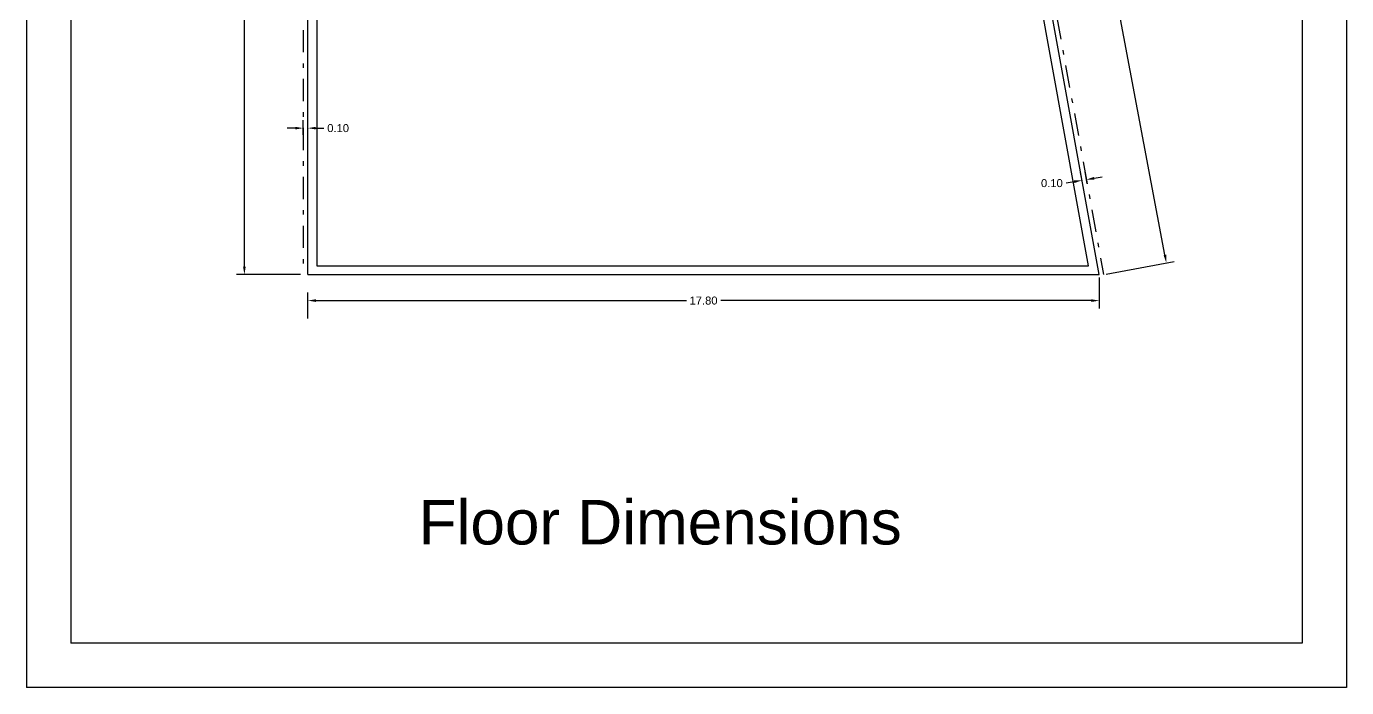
# Model space of a CAD drawing. Header units: metres. Extents: x 118 to 385, y 94 to 136.
# Drawn here: x 179.85 to 209.55, y 93.69 to 108.56 of the extents above; entities that cross this region are included whole.
import ezdxf

# ---------------------------------------------------------------- set-up
doc = ezdxf.new("R2010")
doc.units = ezdxf.units.M
doc.header["$MEASUREMENT"] = 0
doc.linetypes.add('DASHDOT', pattern=[1, 0.5, -0.25, 0, -0.25])
doc.layers.add('Dimention', color=8, linetype='Continuous')
doc.layers.add('Engheta', color=1, linetype='DASHDOT')
doc.styles.get("Standard").update_dxf_attribs({"font": 'arial.ttf'})
doc.dimstyles.get("Standard").update_dxf_attribs({"dimtxt": 0.18, "dimasz": 0.18, "dimexe": 0.18, "dimexo": 0.0625, "dimgap": 0.09, "dimtad": 0, "dimtih": 1, "dimtoh": 1, "dimdec": 4, "dimzin": 0, "dimdsep": 46, "dimtxsty": 'Standard', "dimcen": 0.09, "dimadec": 0, "dimazin": 0, "dimtfac": 1, "dimtdec": 4, "dimtofl": 0, "dimtmove": 0, "dimatfit": 3, "dimfxl": 1, "dimtolj": 1, "dimtzin": 0, "dimarcsym": 0})

# ---------------------------------------------------------------- blocks, each defined once
blk = doc.blocks.new('*D179')
at = {"layer": 'Defpoints', "color": 0, "transparency": 16777216}
for p in [(184.754, 124.975), (185.548, 124.975), (186.083, 102.975)]:
    blk.add_point(p, dxfattribs=at)
at = {"layer": 'Dimention', "color": 0, "lineweight": -2, "transparency": 16777216}
for p, q in [((185.485, 124.975), (184.574, 124.975)), ((184.754, 124.795), (184.754, 114.157)), ((184.754, 103.155), (184.754, 113.793)), ((186.02, 102.975), (184.574, 102.975))]:
    blk.add_line(p, q, dxfattribs=at)
at = {"layer": 'Dimention', "color": 0, "transparency": 16777216}
for points in [[(184.724, 124.795), (184.784, 124.795), (184.754, 124.975)], [(184.724, 103.155), (184.784, 103.155), (184.754, 102.975)]]:
    blk.add_solid(points, dxfattribs=at)
at = {"layer": 'Dimention', "color": 0, "transparency": 16777216, "insert": (184.754, 113.975), "char_height": 0.18, "attachment_point": 5}
blk.add_mtext('\\A1;22.00', dxfattribs=at)
blk = doc.blocks.new('*D185')
at = {"layer": 'Defpoints', "color": 0, "transparency": 16777216}
for p in [(200.083, 124.975), (205.495, 103.24), (204.083, 102.975)]:
    blk.add_point(p, dxfattribs=at)
at = {"layer": 'Dimention', "color": 0, "lineweight": -2, "transparency": 16777216}
for p, q in [((200.144, 124.986), (201.554, 125.251)), ((201.41, 125.041), (203.402, 114.411)), ((205.462, 103.417), (203.47, 114.047)), ((204.144, 102.986), (205.672, 103.273))]:
    blk.add_line(p, q, dxfattribs=at)
at = {"layer": 'Dimention', "color": 0, "transparency": 16777216}
for points in [[(201.44, 125.046), (201.381, 125.035), (201.377, 125.217)], [(205.492, 103.422), (205.433, 103.411), (205.495, 103.24)]]:
    blk.add_solid(points, dxfattribs=at)
at = {"layer": 'Dimention', "color": 0, "transparency": 16777216, "insert": (203.436, 114.229), "char_height": 0.18, "attachment_point": 5}
blk.add_mtext('\\A1;22.36', dxfattribs=at)
blk = doc.blocks.new('*D186')
at = {"layer": 'Defpoints', "color": 0, "transparency": 16777216}
for p in [(203.986, 102.975), (203.986, 102.391), (186.182, 101.927)]:
    blk.add_point(p, dxfattribs=at)
at = {"layer": 'Dimention', "color": 0, "lineweight": -2, "transparency": 16777216}
for p, q in [((203.986, 102.912), (203.986, 102.211)), ((186.182, 101.989), (186.182, 102.571)), ((186.362, 102.391), (194.699, 102.391)), ((203.806, 102.391), (195.469, 102.391))]:
    blk.add_line(p, q, dxfattribs=at)
at = {"layer": 'Dimention', "color": 0, "transparency": 16777216}
for points in [[(186.362, 102.421), (186.362, 102.361), (186.182, 102.391)], [(203.806, 102.421), (203.806, 102.361), (203.986, 102.391)]]:
    blk.add_solid(points, dxfattribs=at)
at = {"layer": 'Dimention', "color": 0, "transparency": 16777216, "insert": (195.084, 102.391), "char_height": 0.18, "attachment_point": 5}
blk.add_mtext('\\A1;17.80', dxfattribs=at)
blk = doc.blocks.new('*D194')
at = {"layer": 'Defpoints', "color": 0, "transparency": 16777216}
for p in [(186.078, 106.053), (186.179, 106.269), (186.179, 106.053)]:
    blk.add_point(p, dxfattribs=at)
at = {"layer": 'Engheta', "color": 0, "lineweight": -2, "transparency": 16777216}
for p, q in [((186.078, 106.116), (186.078, 106.449)), ((186.179, 106.116), (186.179, 106.449)), ((185.898, 106.269), (185.718, 106.269)), ((186.359, 106.269), (186.539, 106.269))]:
    blk.add_line(p, q, dxfattribs=at)
at = {"layer": 'Engheta', "color": 0, "transparency": 16777216}
for points in [[(185.898, 106.299), (185.898, 106.239), (186.078, 106.269)], [(186.359, 106.299), (186.359, 106.239), (186.179, 106.269)]]:
    blk.add_solid(points, dxfattribs=at)
at = {"layer": 'Engheta', "color": 0, "transparency": 16777216, "insert": (186.863, 106.269), "char_height": 0.18, "attachment_point": 5}
blk.add_mtext('\\A1;0.10', dxfattribs=at)
blk = doc.blocks.new('*D195')
at = {"layer": 'Defpoints', "color": 0, "transparency": 16777216}
for p in [(203.625, 104.943), (203.697, 105.112), (203.723, 104.961)]:
    blk.add_point(p, dxfattribs=at)
at = {"layer": 'Engheta', "color": 0, "lineweight": -2, "transparency": 16777216}
for p, q in [((203.614, 105.005), (203.567, 105.272)), ((203.712, 105.023), (203.666, 105.289)), ((203.874, 105.143), (204.051, 105.174)), ((203.421, 105.063), (203.244, 105.032))]:
    blk.add_line(p, q, dxfattribs=at)
at = {"layer": 'Engheta', "color": 0, "transparency": 16777216}
for points in [[(203.869, 105.173), (203.879, 105.113), (203.697, 105.112)], [(203.416, 105.093), (203.426, 105.034), (203.598, 105.095)]]:
    blk.add_solid(points, dxfattribs=at)
at = {"layer": 'Engheta', "color": 0, "transparency": 16777216, "insert": (202.92, 105.032), "char_height": 0.18, "attachment_point": 5}
blk.add_mtext('\\A1;0.10', dxfattribs=at)

msp = doc.modelspace()

# ---------------------------------------------------------------- linework, layer by layer
for p, q in [((179.85026, 135.68933), (179.85026, 93.68933)), ((209.55026, 135.68933), (209.55026, 93.68933)), ((180.85026, 134.68933), (180.85026, 94.68933)), ((208.55026, 134.68933), (208.55026, 94.68933)), ((186.18183, 102.97493), (186.18266, 124.97493)), ((203.98556, 102.97493), (199.98519, 124.97493)), ((186.38468, 111.81796), (186.38468, 103.17493)), ((203.74591, 103.17493), (202.39251, 110.61796)), ((186.18183, 103.17493), (186.18184, 103.17493)), ((186.38468, 103.17493), (203.74591, 103.17493)), ((186.18183, 102.97493), (203.98556, 102.97493)), ((208.55026, 94.68933), (180.85026, 94.68933)), ((209.55026, 93.68933), (179.85026, 93.68933))]:
    msp.add_line(p, q)
at = {"layer": 'Engheta'}
for p, q in [((186.07776, 124.97493), (186.07776, 102.97493)), ((200.08068, 124.99282), (204.0843, 102.97493))]:
    msp.add_line(p, q, dxfattribs=at)

# ---------------------------------------------------------------- texts
at = {"insert": (188.6753, 97.90778), "char_height": 1, "attachment_point": 1}
msp.add_mtext_dynamic_manual_height_columns('Floor Dimensions', width=12.9686917, gutter_width=1, heights=[0], dxfattribs=at)

# ---------------------------------------------------------------- dimensions: what is measured, and where the dimension line sits
at = {"layer": 'Dimention'}
for base, p1, p2, angle, picture, middle in [((205.49531, 103.23964), (200.08267, 124.97493), (204.08267, 102.97493), 280.613638, '*D185', (203.43609, 114.22855)), ((184.75423, 124.97493), (186.08267, 102.97493), (185.54774, 124.97493), 90, '*D179', (184.75423, 113.97493))]:
    dim = msp.add_linear_dim(base=base, p1=p1, p2=p2, angle=angle, dimstyle='Standard', override={"dimdec": 2}, dxfattribs=at)
    dim.commit()
    dim.dimension.update_dxf_attribs({"geometry": picture, "text_midpoint": middle})
dim = msp.add_linear_dim(base=(203.98556, 102.39149), p1=(186.18179, 101.92672), p2=(203.98556, 102.97493), dimstyle='Standard', override={"dimdec": 2}, dxfattribs=at)
dim.commit()
dim.dimension.update_dxf_attribs({"geometry": '*D186', "text_midpoint": (195.08367, 102.39149)})
at = {"layer": 'Engheta'}
dim = msp.add_linear_dim(base=(186.17905, 106.26942), p1=(186.07776, 106.05346), p2=(186.17905, 106.05346), dimstyle='Standard', override={"dimdec": 2}, dxfattribs=at)
dim.commit()
dim.dimension.update_dxf_attribs({"geometry": '*D194', "text_midpoint": (186.86252, 106.26942)})
dim = msp.add_linear_dim(base=(203.69668, 105.11187), p1=(203.62472, 104.94342), p2=(203.72316, 104.96099), angle=9.955926, dimstyle='Standard', override={"dimdec": 2}, dxfattribs=at)
dim.commit()
dim.dimension.update_dxf_attribs({"geometry": '*D195', "text_midpoint": (202.92013, 105.03234), "dimtype": 160})

doc.saveas('drawing.dxf')
